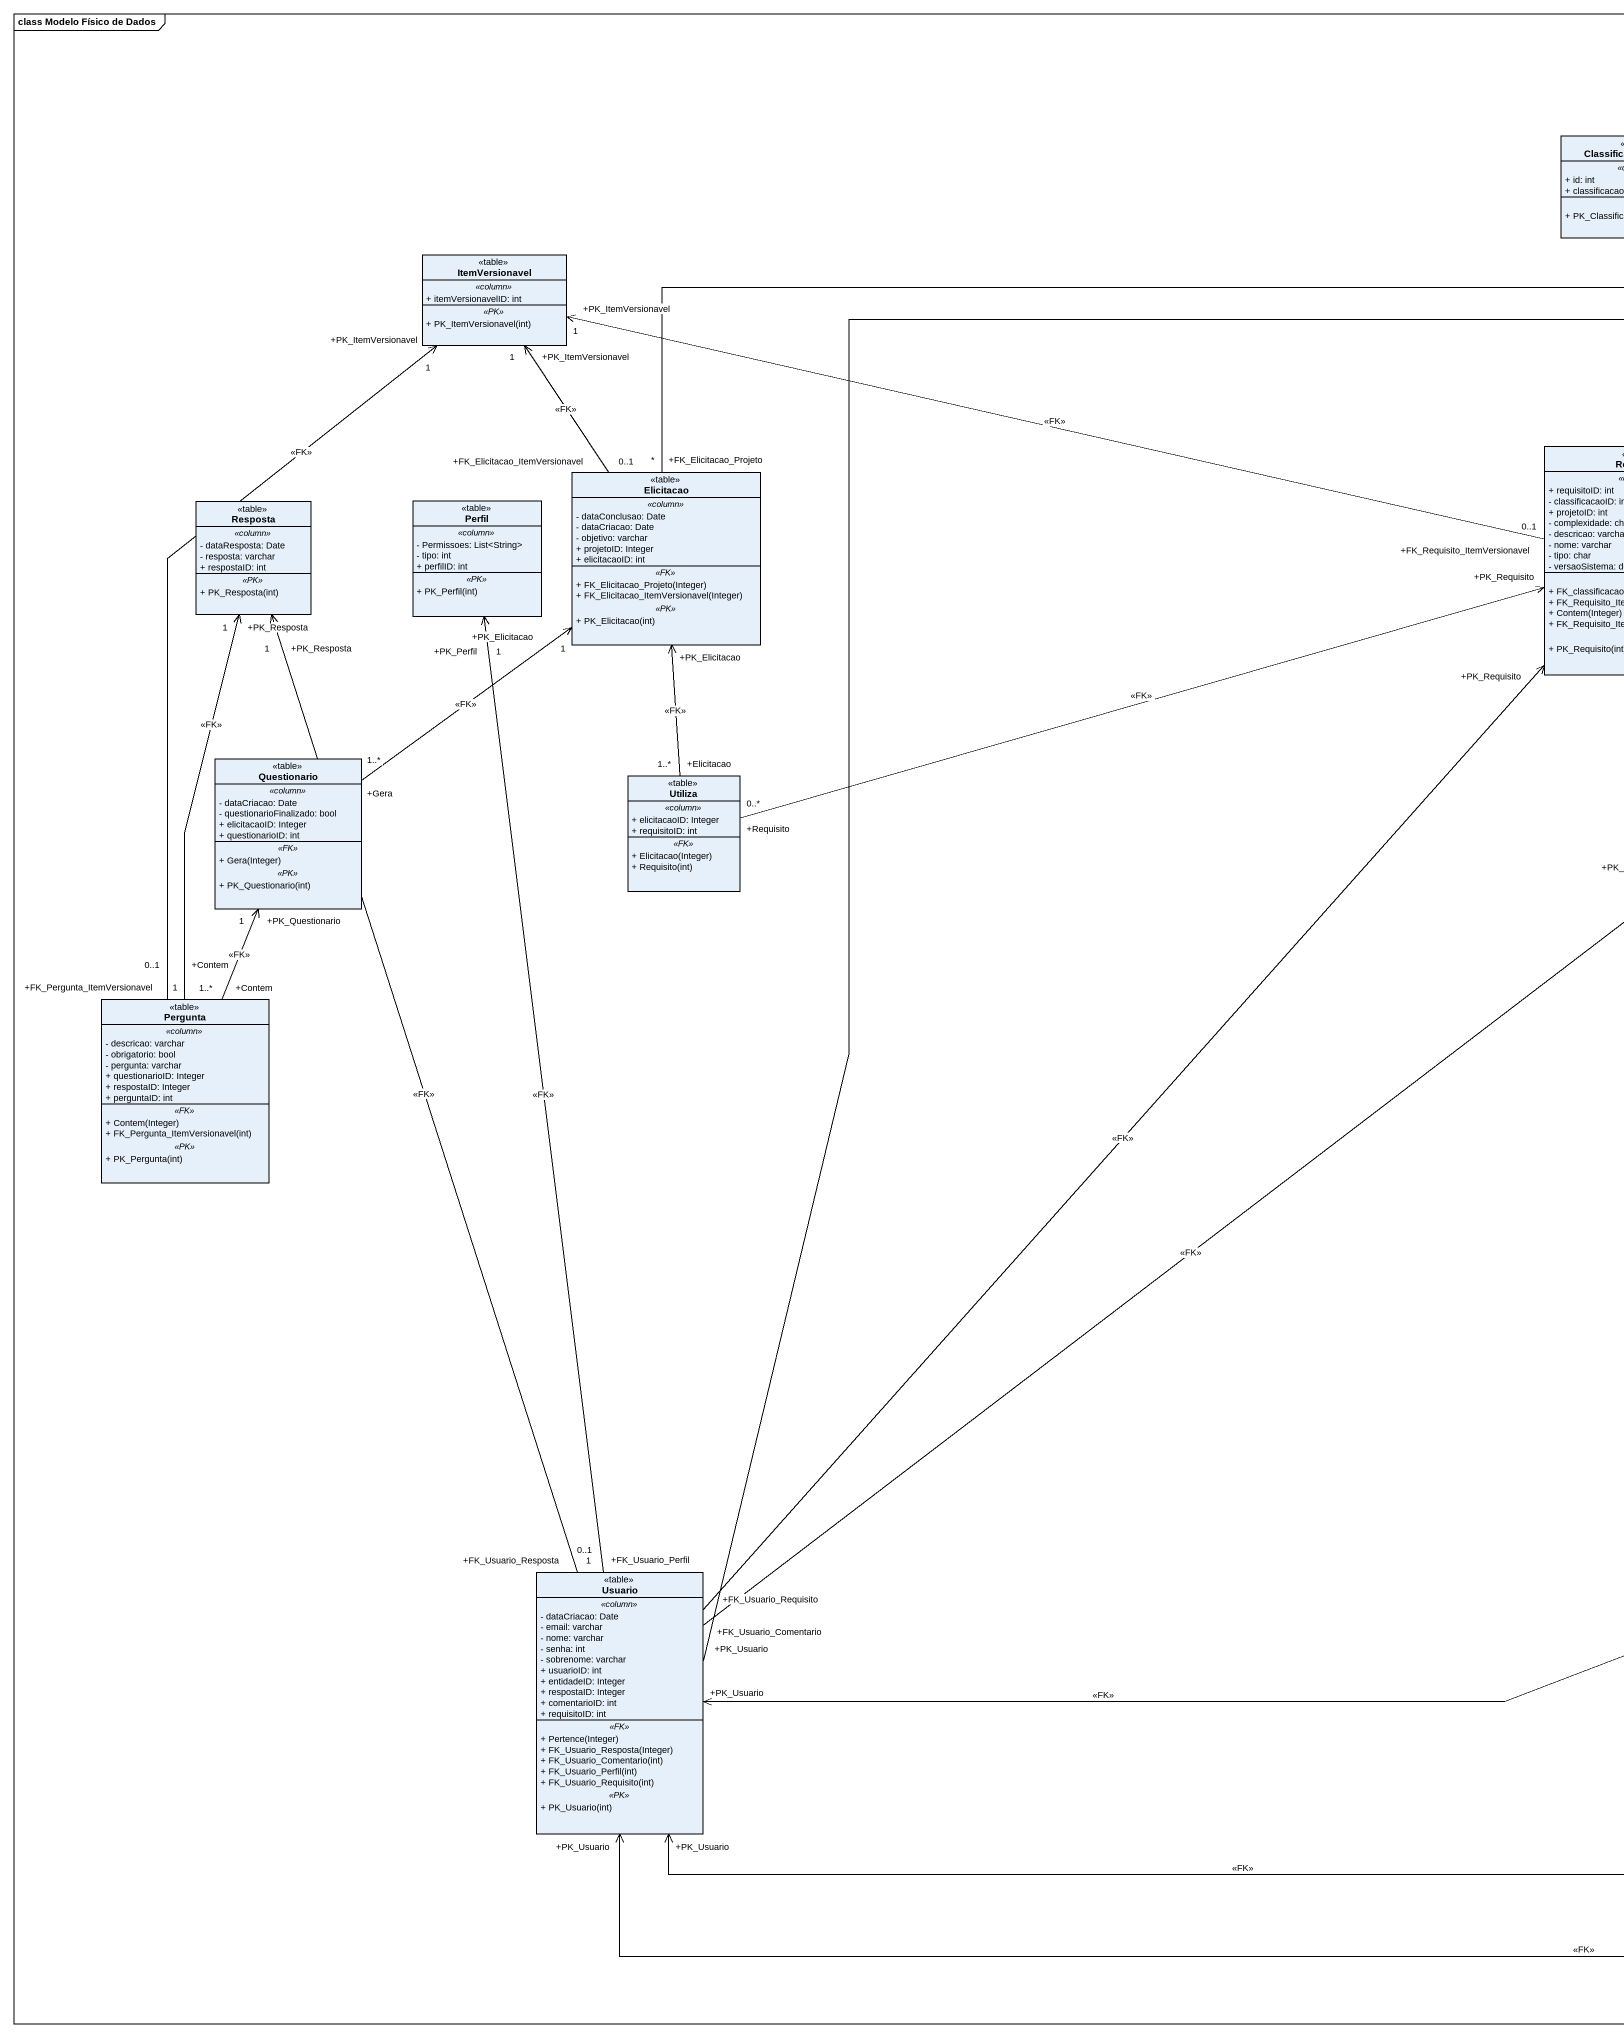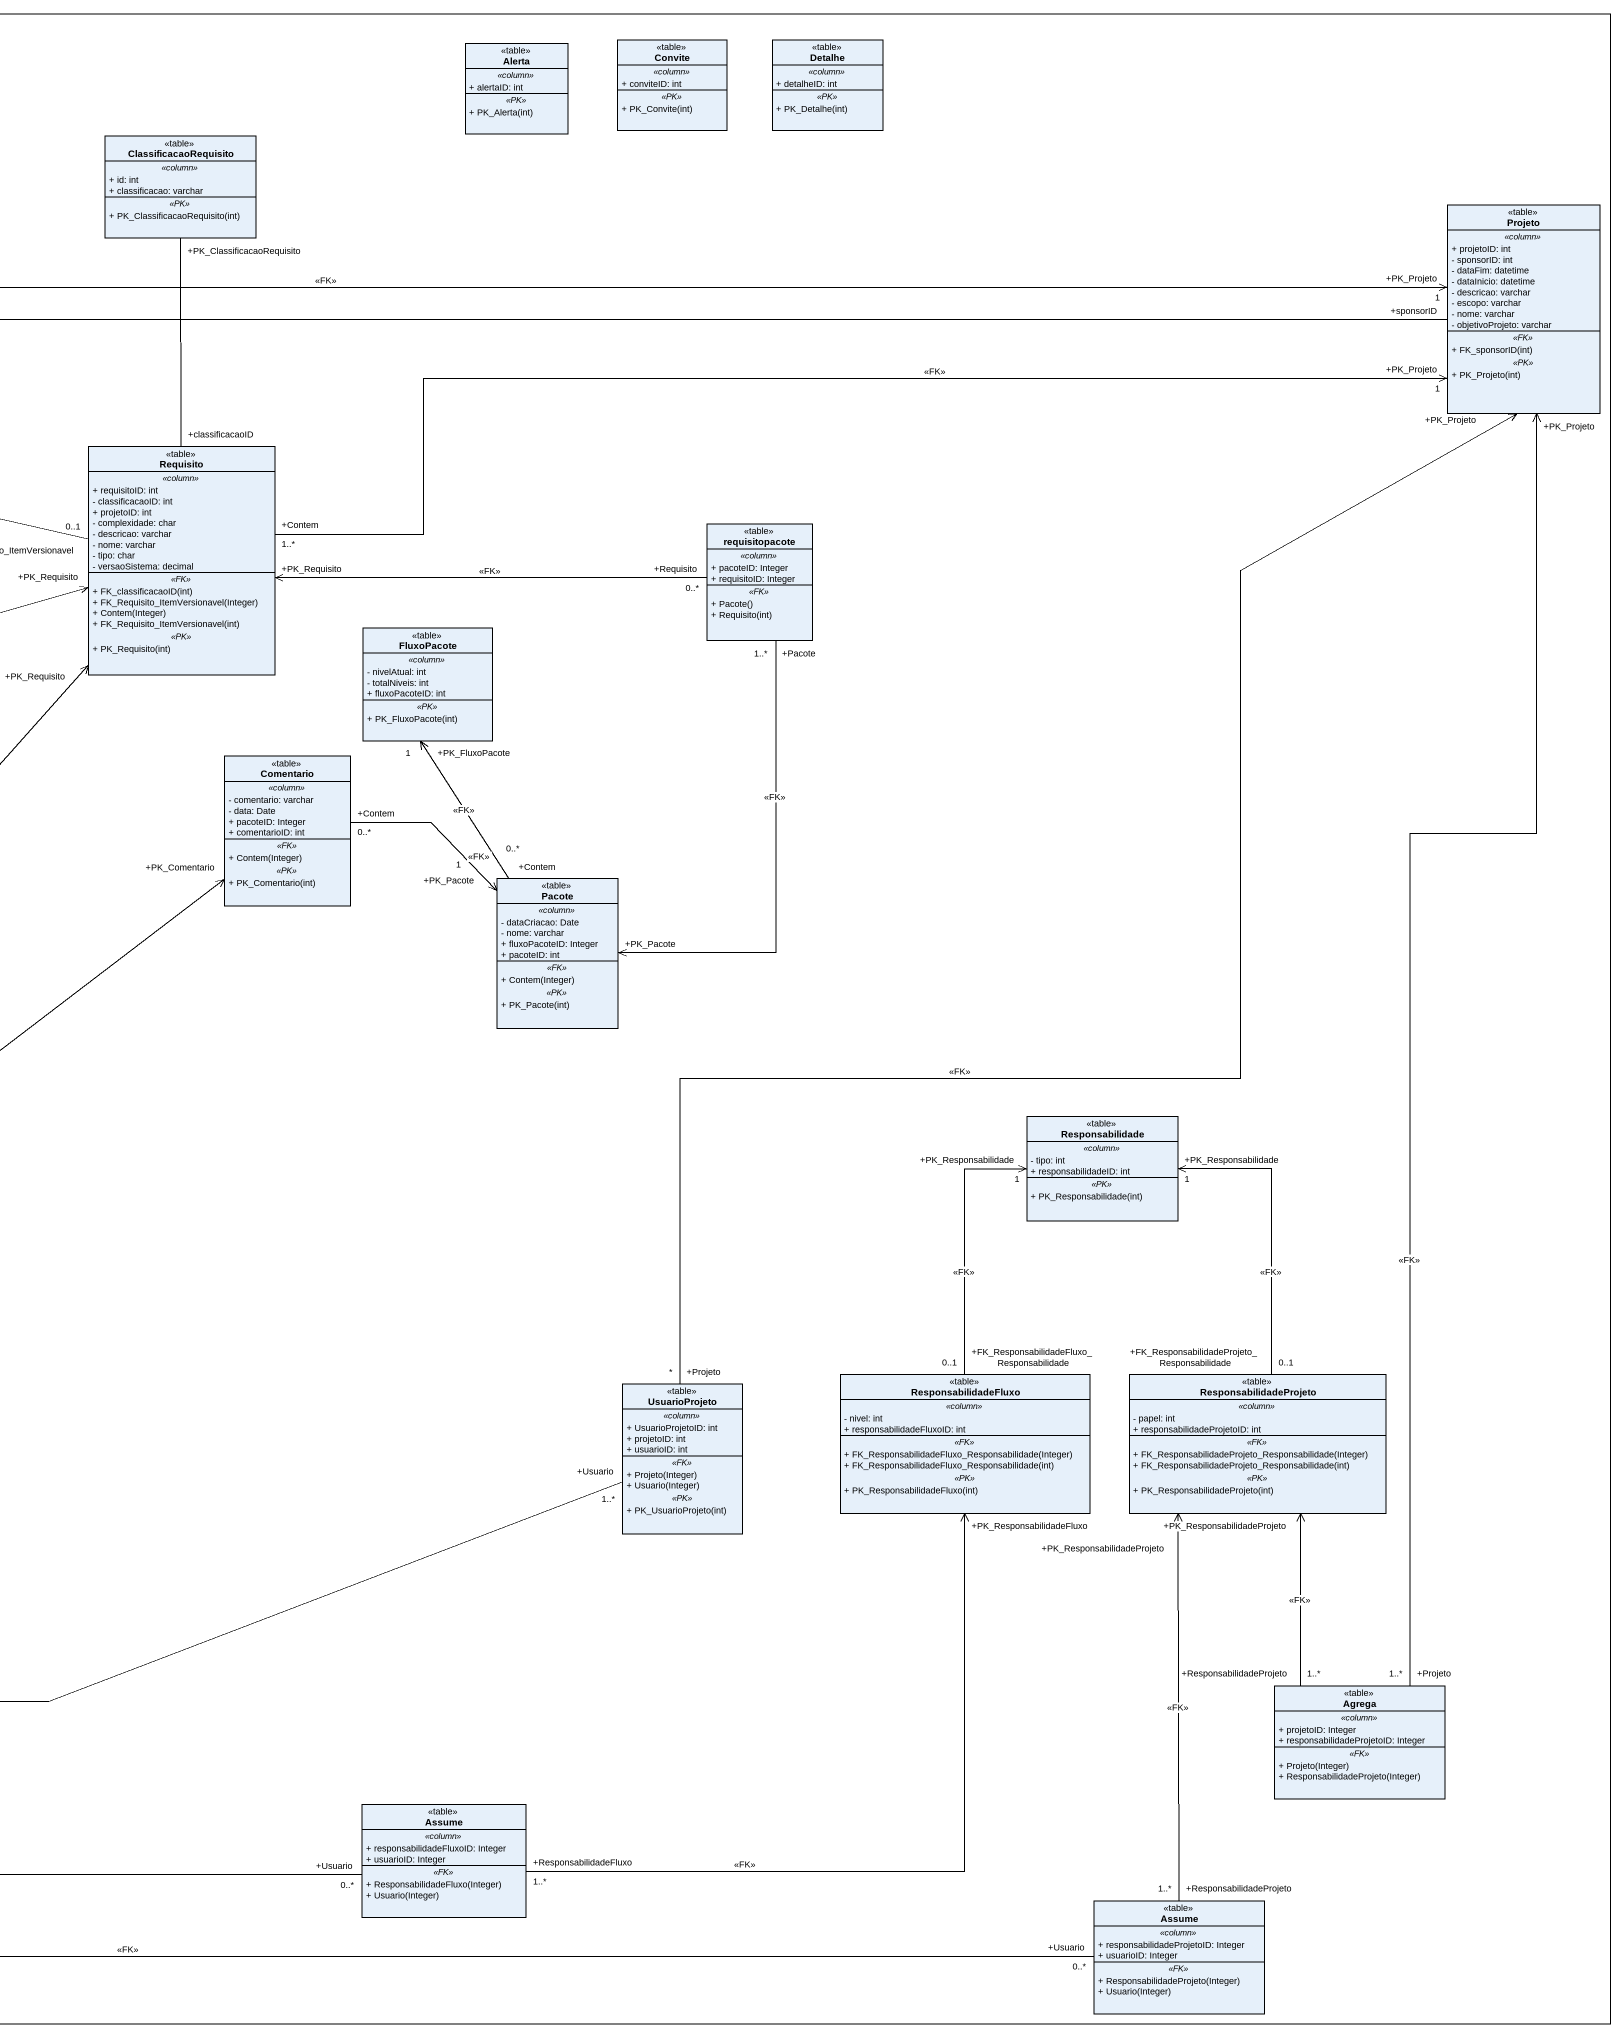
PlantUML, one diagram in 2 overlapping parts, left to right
@startuml
mainframe class Modelo Físico de Dados
hide circle
hide empty members
skinparam classAttributeIconSize 0
class Alerta <<table>> {
  .. <<column>> ..
  + alertaID: int
  .. <<PK>> ..
  + PK_Alerta(int)
}
class Convite <<table>> {
  .. <<column>> ..
  + conviteID: int
  .. <<PK>> ..
  + PK_Convite(int)
}
class Detalhe <<table>> {
  .. <<column>> ..
  + detalheID: int
  .. <<PK>> ..
  + PK_Detalhe(int)
}
class ClassificacaoRequisito <<table>> {
  .. <<column>> ..
  + id: int
  + classificacao: varchar
  .. <<PK>> ..
  + PK_ClassificacaoRequisito(int)
}
class Projeto <<table>> {
  .. <<column>> ..
  + projetoID: int
  - sponsorID: int
  - dataFim: datetime
  - dataInicio: datetime
  - descricao: varchar
  - escopo: varchar
  - nome: varchar
  - objetivoProjeto: varchar
  .. <<FK>> ..
  + FK_sponsorID(int)
  .. <<PK>> ..
  + PK_Projeto(int)
}
class ItemVersionavel <<table>> {
  .. <<column>> ..
  + itemVersionavelID: int
  .. <<PK>> ..
  + PK_ItemVersionavel(int)
}
class Requisito <<table>> {
  .. <<column>> ..
  + requisitoID: int
  - classificacaoID: int
  + projetoID: int
  - complexidade: char
  - descricao: varchar
  - nome: varchar
  - tipo: char
  - versaoSistema: decimal
  .. <<FK>> ..
  + FK_classificacaoID(int)
  + FK_Requisito_ItemVersionavel(Integer)
  + Contem(Integer)
  + FK_Requisito_ItemVersionavel(int)
  .. <<PK>> ..
  + PK_Requisito(int)
}
class Elicitacao <<table>> {
  .. <<column>> ..
  - dataConclusao: Date
  - dataCriacao: Date
  - objetivo: varchar
  + projetoID: Integer
  + elicitacaoID: int
  .. <<FK>> ..
  + FK_Elicitacao_Projeto(Integer)
  + FK_Elicitacao_ItemVersionavel(Integer)
  .. <<PK>> ..
  + PK_Elicitacao(int)
}
class Resposta <<table>> {
  .. <<column>> ..
  - dataResposta: Date
  - resposta: varchar
  + respostaID: int
  .. <<PK>> ..
  + PK_Resposta(int)
}
class Perfil <<table>> {
  .. <<column>> ..
  - Permissoes: List<String>
  - tipo: int
  + perfilID: int
  .. <<PK>> ..
  + PK_Perfil(int)
}
class requisitopacote <<table>> {
  .. <<column>> ..
  + pacoteID: Integer
  + requisitoID: Integer
  .. <<FK>> ..
  + Pacote()
  + Requisito(int)
}
class FluxoPacote <<table>> {
  .. <<column>> ..
  - nivelAtual: int
  - totalNiveis: int
  + fluxoPacoteID: int
  .. <<PK>> ..
  + PK_FluxoPacote(int)
}
class Questionario <<table>> {
  .. <<column>> ..
  - dataCriacao: Date
  - questionarioFinalizado: bool
  + elicitacaoID: Integer
  + questionarioID: int
  .. <<FK>> ..
  + Gera(Integer)
  .. <<PK>> ..
  + PK_Questionario(int)
}
class Comentario <<table>> {
  .. <<column>> ..
  - comentario: varchar
  - data: Date
  + pacoteID: Integer
  + comentarioID: int
  .. <<FK>> ..
  + Contem(Integer)
  .. <<PK>> ..
  + PK_Comentario(int)
}
class Utiliza <<table>> {
  .. <<column>> ..
  + elicitacaoID: Integer
  + requisitoID: int
  .. <<FK>> ..
  + Elicitacao(Integer)
  + Requisito(int)
}
class Pacote <<table>> {
  .. <<column>> ..
  - dataCriacao: Date
  - nome: varchar
  + fluxoPacoteID: Integer
  + pacoteID: int
  .. <<FK>> ..
  + Contem(Integer)
  .. <<PK>> ..
  + PK_Pacote(int)
}
class Pergunta <<table>> {
  .. <<column>> ..
  - descricao: varchar
  - obrigatorio: bool
  - pergunta: varchar
  + questionarioID: Integer
  + respostaID: Integer
  + perguntaID: int
  .. <<FK>> ..
  + Contem(Integer)
  + FK_Pergunta_ItemVersionavel(int)
  .. <<PK>> ..
  + PK_Pergunta(int)
}
class Responsabilidade <<table>> {
  .. <<column>> ..
  - tipo: int
  + responsabilidadeID: int
  .. <<PK>> ..
  + PK_Responsabilidade(int)
}
class ResponsabilidadeFluxo <<table>> {
  .. <<column>> ..
  - nivel: int
  + responsabilidadeFluxoID: int
  .. <<FK>> ..
  + FK_ResponsabilidadeFluxo_Responsabilidade(Integer)
  + FK_ResponsabilidadeFluxo_Responsabilidade(int)
  .. <<PK>> ..
  + PK_ResponsabilidadeFluxo(int)
}
class ResponsabilidadeProjeto <<table>> {
  .. <<column>> ..
  - papel: int
  + responsabilidadeProjetoID: int
  .. <<FK>> ..
  + FK_ResponsabilidadeProjeto_Responsabilidade(Integer)
  + FK_ResponsabilidadeProjeto_Responsabilidade(int)
  .. <<PK>> ..
  + PK_ResponsabilidadeProjeto(int)
}
class UsuarioProjeto <<table>> {
  .. <<column>> ..
  + UsuarioProjetoID: int
  + projetoID: int
  + usuarioID: int
  .. <<FK>> ..
  + Projeto(Integer)
  + Usuario(Integer)
  .. <<PK>> ..
  + PK_UsuarioProjeto(int)
}
class Usuario <<table>> {
  .. <<column>> ..
  - dataCriacao: Date
  - email: varchar
  - nome: varchar
  - senha: int
  - sobrenome: varchar
  + usuarioID: int
  + entidadeID: Integer
  + respostaID: Integer
  + comentarioID: int
  + requisitoID: int
  .. <<FK>> ..
  + Pertence(Integer)
  + FK_Usuario_Resposta(Integer)
  + FK_Usuario_Comentario(int)
  + FK_Usuario_Perfil(int)
  + FK_Usuario_Requisito(int)
  .. <<PK>> ..
  + PK_Usuario(int)
}
class Agrega <<table>> {
  .. <<column>> ..
  + projetoID: Integer
  + responsabilidadeProjetoID: Integer
  .. <<FK>> ..
  + Projeto(Integer)
  + ResponsabilidadeProjeto(Integer)
}
class Assume <<table>> {
  .. <<column>> ..
  + responsabilidadeFluxoID: Integer
  + usuarioID: Integer
  .. <<FK>> ..
  + ResponsabilidadeFluxo(Integer)
  + Usuario(Integer)
}
class "Assume" as Assume_2 <<table>> {
  .. <<column>> ..
  + responsabilidadeProjetoID: Integer
  + usuarioID: Integer
  .. <<FK>> ..
  + ResponsabilidadeProjeto(Integer)
  + Usuario(Integer)
}
Projeto "+sponsorID" -left- "+PK_Usuario" Usuario
Requisito "+classificacaoID" -up- "+PK_ClassificacaoRequisito" ClassificacaoRequisito
Requisito "+Contem\n1..*" -right-> "+PK_Projeto\n1" Projeto : <<FK>>
Requisito "+FK_Requisito_ItemVersionavel\n0..1" -left-> "+PK_ItemVersionavel\n1" ItemVersionavel : <<FK>>
Elicitacao "+FK_Elicitacao_Projeto\n*" -right-> "+PK_Projeto\n1" Projeto : <<FK>>
Elicitacao "+FK_Elicitacao_ItemVersionavel\n0..1" -up-> "+PK_ItemVersionavel\n1" ItemVersionavel : <<FK>>
requisitopacote "+Requisito\n0..*" -left-> "+PK_Requisito" Requisito : <<FK>>
requisitopacote "+Pacote\n1..*" --> "+PK_Pacote" Pacote : <<FK>>
Questionario "+Gera\n1..*" -up-> "+PK_Elicitacao\n1" Elicitacao : <<FK>>
Comentario "+Contem\n0..*" -right-> "+PK_Pacote\n1" Pacote : <<FK>>
Utiliza "+Requisito\n0..*" -right-> "+PK_Requisito" Requisito : <<FK>>
Utiliza "+Elicitacao\n1..*" -up-> "+PK_Elicitacao" Elicitacao : <<FK>>
Pacote "+Contem\n0..*" -up-> "+PK_FluxoPacote\n1" FluxoPacote : <<FK>>
Pergunta "+FK_Pergunta_ItemVersionavel\n0..1" -up-> "+PK_ItemVersionavel\n1" ItemVersionavel : <<FK>>
Pergunta "+Contem\n1" -up-> "+PK_Resposta\n1" Resposta : <<FK>>
Pergunta "+Contem\n1..*" -up-> "+PK_Questionario\n1" Questionario : <<FK>>
ResponsabilidadeFluxo "+FK_ResponsabilidadeFluxo_Responsabilidade\n0..1" -up-> "+PK_Responsabilidade\n1" Responsabilidade : <<FK>>
ResponsabilidadeProjeto "+FK_ResponsabilidadeProjeto_Responsabilidade\n0..1" -up-> "+PK_Responsabilidade\n1" Responsabilidade : <<FK>>
UsuarioProjeto "+Projeto\n*" -up-> "+PK_Projeto" Projeto : <<FK>>
UsuarioProjeto "+Usuario\n1..*" -left-> "+PK_Usuario" Usuario : <<FK>>
Usuario "+FK_Usuario_Requisito" -up-> "+PK_Requisito" Requisito : <<FK>>
Usuario "+FK_Usuario_Resposta\n1" -up-> "+PK_Resposta\n1" Resposta : <<FK>>
Usuario "+FK_Usuario_Perfil\n0..1" -up-> "+PK_Perfil\n1" Perfil : <<FK>>
Usuario "+FK_Usuario_Comentario" -up-> "+PK_Comentario" Comentario : <<FK>>
Agrega "+Projeto\n1..*" -up-> "+PK_Projeto" Projeto : <<FK>>
Agrega "+ResponsabilidadeProjeto\n1..*" -up-> "+PK_ResponsabilidadeProjeto" ResponsabilidadeProjeto : <<FK>>
Assume "+ResponsabilidadeFluxo\n1..*" -up-> "+PK_ResponsabilidadeFluxo" ResponsabilidadeFluxo : <<FK>>
Assume "+Usuario\n0..*" -left-> "+PK_Usuario" Usuario : <<FK>>
Assume_2 "+ResponsabilidadeProjeto\n1..*" -up-> "+PK_ResponsabilidadeProjeto" ResponsabilidadeProjeto : <<FK>>
Assume_2 "+Usuario\n0..*" -left-> "+PK_Usuario" Usuario : <<FK>>
@enduml
